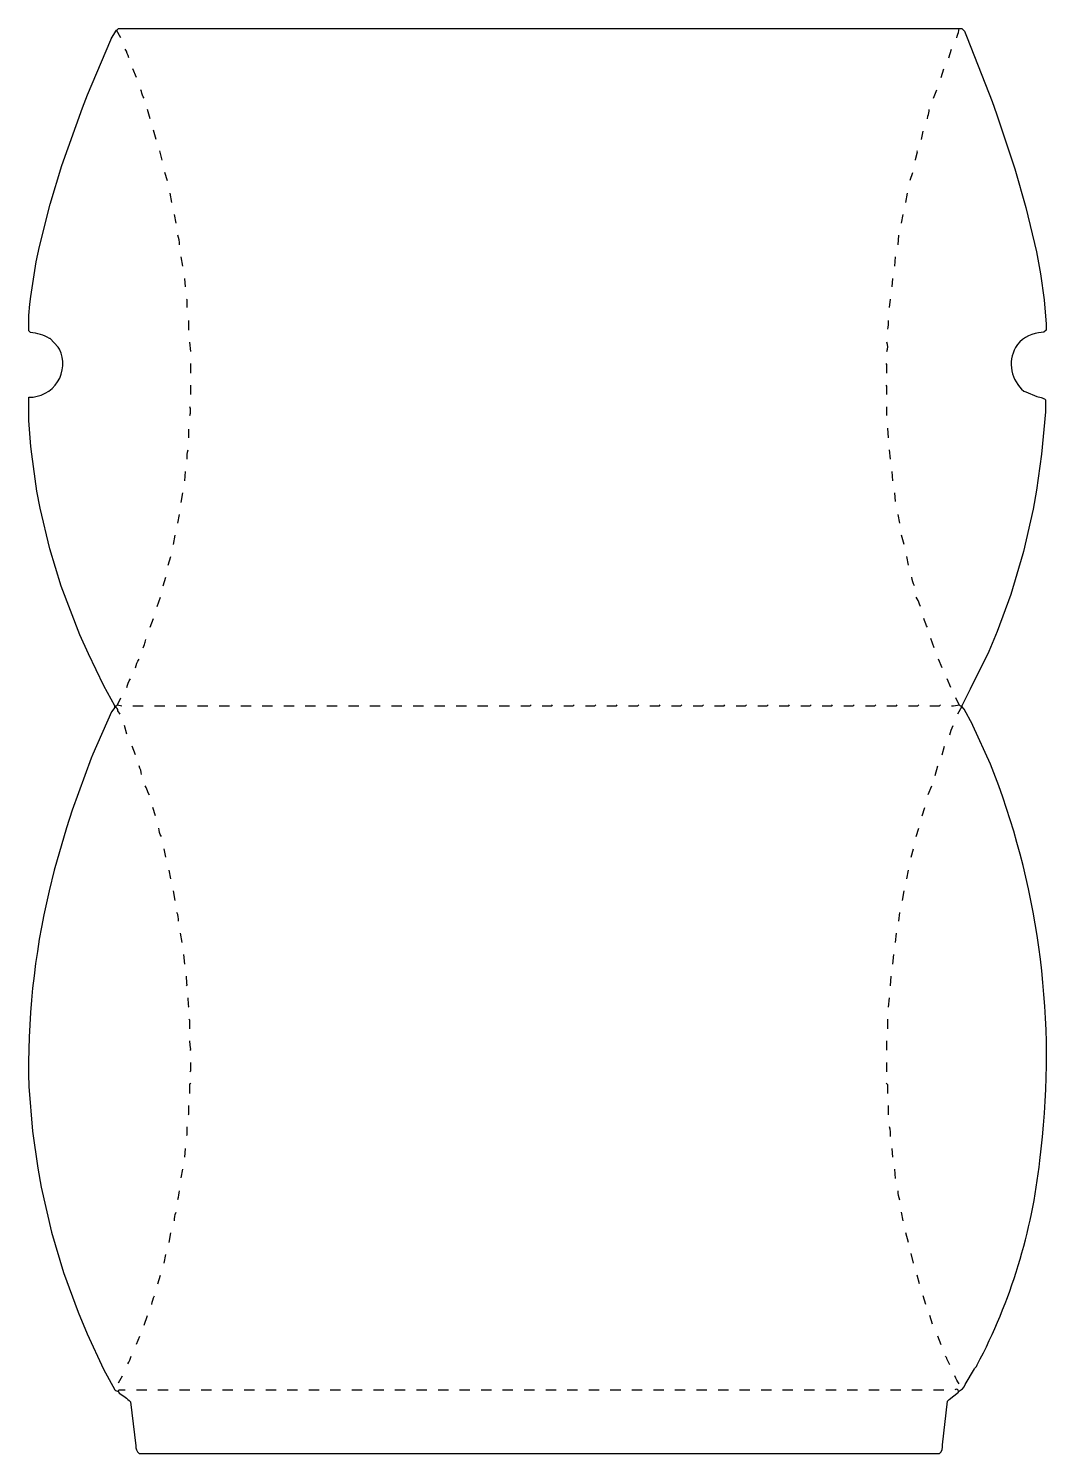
# Model space of a CAD drawing. Extents: x 61 to 1242, y 85 to 1739.
import ezdxf

# ---------------------------------------------------------------- set-up
doc = ezdxf.new("R2010")
doc.units = 0
doc.layers.get('0').update_dxf_attribs({"linetype": 'CONTINUOUS'})

msp = doc.modelspace()

# ---------------------------------------------------------------- linework, layer by layer
at = {"color": 250, "linetype": 'CONTINUOUS'}
for points in [[(167, 943), (164.3, 947.1, 0.47654), (161, 951), (161, 953), (148.230769, 976.153846), (130.2, 1013.1), (120.3, 1035.1), (98.7, 1091.9), (85.647059, 1134.911765), (74.384615, 1182.076923), (70.594595, 1201.932432), (64.445545, 1245.044554), (63.554455, 1253.955446), (61, 1284), (61, 1311, 0.558948), (96.769231, 1366.846154), (95.230769, 1369.153846), (86, 1379), (85.153846, 1379.230769, 0.1225), (63, 1386), (61, 1388), (61, 1406), (62.458824, 1418.964706), (63.439024, 1427.95122), (69.615385, 1468.076923), (73.352941, 1485.911765), (85.7, 1535.1), (99.352941, 1579.911765), (123.3, 1646.9), (129.3, 1661.9), (156.2, 1725.9), (156.8, 1727.1), (162, 1736), (163, 1737), (164, 1738), (165, 1739), (1144, 1739), (1147, 1736), (1148.7, 1731.9), (1150.2, 1728.1), (1179.2, 1654.1), (1184.2, 1640.1), (1205.352941, 1576.088235), (1218.352941, 1531.088235), (1230.615385, 1479.923077), (1235.405405, 1454.067568), (1239.54918, 1423.959016), (1242, 1396), (1242, 1389), (1238.94, 1386.42), (1233.06, 1385.58, 0.23061), (1206.2, 1368.9, 0.355621), (1216, 1318), (1218.1, 1317.2), (1230.9, 1311.7), (1235.923077, 1310.615385, -0.16761), (1241, 1308), (1241, 1294), (1236.560976, 1245.04878), (1230.594595, 1203.067568), (1226.615385, 1181.076923), (1215.352941, 1131.911765), (1214.647059, 1129.088235), (1200.7, 1082.1), (1184.8, 1039.1), (1175.2, 1015.9), (1153.8, 972.1), (1144, 953), (1144, 952), (1139, 943)], [(1138, 1728), (1138.7, 1730.1, 0.06624), (1141, 1739)], [(177, 1705, 0.081845), (173, 1715)], [(195, 1658, -0.084978), (191.7, 1665.9), (191, 1668)], [(1104, 1634), (1104.647059, 1637.088235, 0.092126), (1106, 1645)], [(236, 1488, 0.078284), (234, 1499)], [(1057, 1364, 0.159525), (1057, 1375)], [(1089, 1092, -0.084895), (1086, 1102)], [(1096, 1068), (1094.7, 1070.9, 0.079845), (1091, 1079)], [(1104, 1044, -0.084978), (1100.7, 1051.9), (1100, 1054)], [(194, 1020), (195.2, 1023.9, 0.0734), (197, 1030)], [(185, 997, -0.081845), (189, 1007)], [(175, 974, -0.114006), (179, 984)], [(161, 951), (157.2, 945.9), (135.3, 896.9), (133.3, 891.9), (111.3, 831.9), (104.7, 811.1), (90.647059, 762.088235), (84.647059, 738.088235, 0.063911), (61, 511), (65.445545, 459.044554), (71.405405, 416.067568), (75.405405, 394.067568), (87.352941, 342.088235), (101.3, 295.1), (118.2, 249.1), (128.7, 223.9), (147.8, 182.9), (161, 159, 0.145376), (165, 157), (166, 155, -0.068668), (179, 145), (185.430769, 94.053846, 0.255381), (189, 85), (1118, 85, 0.290476), (1121.430769, 94.946154), (1127.3, 145.9), (1129.1, 147.8), (1140, 156), (1140, 157, 0.195816), (1148, 165), (1158.8, 183.1, -0.118981), (1161, 186), (1161.8, 188.1, 0.094968), (1234.42, 424.94, 0.120052), (1186.8, 859.9), (1177.2, 885.1), (1156.8, 929.9), (1156.2, 931.1), (1146.76, 948.82), (1144, 952)], [(1130, 919, -0.064772), (1134, 930)], [(192, 873, 0.098611), (189, 883)], [(201, 849), (199.7, 851.9, 0.079845), (196, 860)], [(215, 801, -0.144513), (212, 811)], [(1061, 453, 0.091428), (1060, 464)], [(234, 380, 0.063906), (236, 390)], [(1072, 379, -0.078284), (1070, 390)], [(230, 355, -0.09779), (232, 365)], [(204, 258, -0.098611), (207, 268)], [(176, 189, 0.07869), (180, 198)], [(1130, 188), (1126.7, 194.9, 0.089945), (1125, 198)], [(1141, 166, -0.093395), (1136, 175)], [(1140, 157, 0.720759), (1136, 159)]]:
    msp.add_lwpolyline(points, format="xyb", dxfattribs=at)
for points in [[(168, 1728), (163, 1737)], [(1129, 1705), (1132, 1715)], [(186, 1682), (182, 1692)], [(1120, 1682), (1123, 1692)], [(1111, 1658), (1115, 1668)], [(202, 1634), (199, 1645)], [(209, 1610), (206, 1621)], [(1097, 1610), (1099, 1620)], [(216, 1586), (213, 1597)], [(1090, 1586), (1090.2, 1586.9), (1092.5, 1596), (1092, 1597)], [(222, 1562), (219, 1572)], [(227, 1537), (225, 1548)], [(1079, 1537), (1081, 1548)], [(232, 1513), (230, 1523)], [(1070, 1488), (1071, 1499)], [(1066, 1463), (1067, 1474)], [(243, 1439), (242, 1449)], [(1063, 1439), (1064, 1449)], [(245, 1415), (245, 1424), (244, 1425)], [(1060, 1415), (1061, 1425)], [(247, 1389), (247, 1400)], [(249, 1339), (249, 1350)], [(249, 1314), (249, 1325)], [(1057, 1290), (1057, 1300)], [(247, 1264), (247, 1274)], [(1061, 1239), (1060, 1250)], [(242, 1214), (243, 1225)], [(1064, 1214), (1063, 1225)], [(1067, 1190), (1066, 1200)], [(234, 1165), (236, 1175)], [(1072, 1165), (1070, 1175)], [(229, 1140), (231, 1151)], [(1077, 1140), (1074, 1151)], [(223, 1116), (226, 1126)], [(1082, 1116), (1080, 1126)], [(202, 1044), (206, 1054)], [(1112, 1020), (1108, 1031)], [(1121, 997), (1117, 1007)], [(1131, 974), (1127, 984)], [(164, 954), (168, 962)], [(1141, 954), (1137, 962)], [(175, 920), (172, 930)], [(185, 896), (181, 906)], [(1121, 896), (1124, 906)], [(1113, 872), (1116, 883)], [(208, 825), (205, 835)], [(1098, 825), (1101, 835)], [(1091, 801), (1094, 811)], [(220, 777), (218, 787)], [(1085, 777), (1088, 787)], [(226, 752), (224, 762)], [(1080, 752), (1082, 762)], [(231, 727), (229, 738)], [(1075, 727), (1077, 738)], [(1071, 703), (1072, 713)], [(1067, 678), (1068, 689)], [(242, 653), (241, 664)], [(1064, 653), (1065, 664)], [(1061, 628), (1062, 639)], [(1059, 603), (1060, 614)], [(1058, 578), (1058, 589)], [(1057, 553), (1057, 564)], [(1057, 528), (1057, 539)], [(248, 503), (248, 514), (249, 515)], [(244, 454), (245, 455), (245, 464)], [(242, 429), (243, 439)], [(1064, 429), (1063, 439)], [(238, 405), (240, 415)], [(1067, 404), (1066, 415)], [(1076, 355), (1074, 365)], [(224, 330), (226, 341)], [(218, 306), (220, 316)], [(1088, 306), (1085, 317)], [(211, 282), (214, 292)], [(1095, 282), (1092, 292)], [(1102, 258), (1099, 268)], [(195, 234), (199, 245)], [(1110, 235), (1107, 245)], [(186, 212), (190, 221)], [(1120, 211), (1116, 221)], [(165, 167), (170, 175)], [(165, 157), (165, 158), (166, 159), (173, 159)], [(186, 159), (198, 159)], [(211, 159), (223, 159)], [(236, 159), (248, 159)], [(261, 159), (273, 159)], [(286, 159), (298, 159)], [(311, 159), (323, 159)], [(336, 159), (348, 159)], [(361, 159), (373, 159)], [(386, 159), (398, 159)], [(411, 159), (423, 159)], [(436, 159), (448, 159)], [(461, 159), (473, 159)], [(486, 159), (498, 159)], [(511, 159), (523, 159)], [(536, 159), (548, 159)], [(561, 159), (573, 159)], [(586, 159), (598, 159)], [(611, 159), (623, 159)], [(636, 159), (648, 159)], [(661, 159), (673, 159)], [(686, 159), (698, 159)], [(711, 159), (723, 159)], [(736, 159), (748, 159)], [(761, 159), (773, 159)], [(786, 159), (798, 159)], [(811, 159), (823, 159)], [(836, 159), (848, 159)], [(861, 159), (873, 159)], [(886, 159), (898, 159)], [(911, 159), (923, 159)], [(936, 159), (948, 159)], [(961, 159), (973, 159)], [(986, 159), (998, 159)], [(1011, 159), (1023, 159)], [(1036, 159), (1048, 159)], [(1061, 159), (1073, 159)], [(1086, 159), (1098, 159)], [(1111, 159), (1123, 159)]]:
    msp.add_lwpolyline(points, dxfattribs=at)
at = {"color": 27, "linetype": 'CONTINUOUS'}
for points in [[(1084, 1563), (1087, 1572)], [(1074, 1513), (1076, 1523)], [(240, 1463), (238, 1474)], [(238, 1189), (240, 1200)], [(244, 628), (245, 629), (244.439024, 631.04878), (244, 639)], [(1059, 478), (1059, 489)], [(1082, 330), (1079, 341)]]:
    msp.add_lwpolyline(points, dxfattribs=at)
msp.add_lwpolyline([(1058, 1390, 0.075231), (1059, 1400)], format="xyb", dxfattribs=at)
at = {"color": 247, "linetype": 'CONTINUOUS'}
for points in [[(249, 1364), (248, 1375)], [(217, 1092), (220, 1102)], [(210, 1068), (214, 1079)], [(1105, 850), (1109, 860)], [(246, 603), (247, 604), (246.439024, 606.04878), (246, 614)]]:
    msp.add_lwpolyline(points, dxfattribs=at)
at = {"color": 251, "linetype": 'CONTINUOUS'}
for points in [[(1057, 1339), (1057, 1349), (1056, 1350)], [(1057, 1314), (1057, 1324), (1056, 1325)], [(182, 953), (194, 953)], [(207, 953), (219, 953)], [(232, 953), (244, 953)], [(257, 953), (269, 953)], [(282, 953), (294, 953)], [(307, 953), (319, 953)], [(332, 953), (344, 953)], [(357, 953), (369, 953)], [(382, 953), (394, 953)], [(407, 953), (419, 953)], [(432, 953), (444, 953)], [(457, 953), (469, 953)], [(482, 953), (494, 953)], [(507, 953), (519, 953)], [(532, 953), (544, 953)], [(557, 953), (569, 953)], [(582, 953), (594, 953)], [(607, 953), (619, 953)], [(248, 578), (248, 588), (247, 589)], [(248, 553), (249, 554), (248.405405, 559.067568), (248, 564)], [(1058, 503), (1058, 513), (1056, 515)]]:
    msp.add_lwpolyline(points, dxfattribs=at)
for points in [[(248, 1290, 0.156339), (248, 1300)], [(1132, 953, 0.083987), (1141, 954), (1142, 953), (1144, 953)]]:
    msp.add_lwpolyline(points, format="xyb", dxfattribs=at)
at = {"color": 197, "linetype": 'CONTINUOUS'}
for points in [[(1059, 1264), (1058, 1275)], [(161, 953), (163, 953), (164, 954), (169, 953)]]:
    msp.add_lwpolyline(points, dxfattribs=at)
at = {"color": 247, "linetype": 'CONTINUOUS'}
msp.add_lwpolyline([(245, 1239, -0.091428), (246, 1250)], format="xyb", dxfattribs=at)
at = {"color": 252, "linetype": 'CONTINUOUS'}
for points in [[(632, 953), (643, 953), (644, 954)], [(657, 953), (668, 953), (669, 954)], [(682, 953), (693, 953), (694, 954)], [(707, 953), (718, 953), (719, 954)], [(732, 953), (743, 953), (744, 954)], [(757, 953), (768, 953), (769, 954)], [(782, 953), (793, 953), (794, 954)], [(807, 953), (818, 953), (819, 954)], [(832, 953), (843, 953), (844, 954)], [(857, 953), (868, 953), (869, 954)], [(882, 953), (893, 953), (894, 954)], [(907, 953), (918, 953), (919, 954)], [(932, 953), (943, 953), (944, 954)], [(957, 953), (968, 953), (969, 954)], [(982, 953), (993, 953), (994, 954)], [(1007, 953), (1018, 953), (1019, 954)], [(1032, 953), (1043, 953), (1044, 954)], [(1057, 953), (1068, 953), (1069, 954)], [(1082, 953), (1093, 953), (1094, 954)], [(1107, 953), (1118, 953), (1119, 954)], [(248, 528), (249, 529), (249, 539)]]:
    msp.add_lwpolyline(points, dxfattribs=at)
at = {"color": 197, "linetype": 'CONTINUOUS'}
msp.add_lwpolyline([(235, 703, 0.09779), (233, 713)], format="xyb", dxfattribs=at)
at = {"color": 237, "linetype": 'CONTINUOUS'}
for points in [[(239, 678), (237, 689)], [(246, 478), (247, 479), (247, 489)]]:
    msp.add_lwpolyline(points, dxfattribs=at)

doc.saveas('drawing.dxf')
